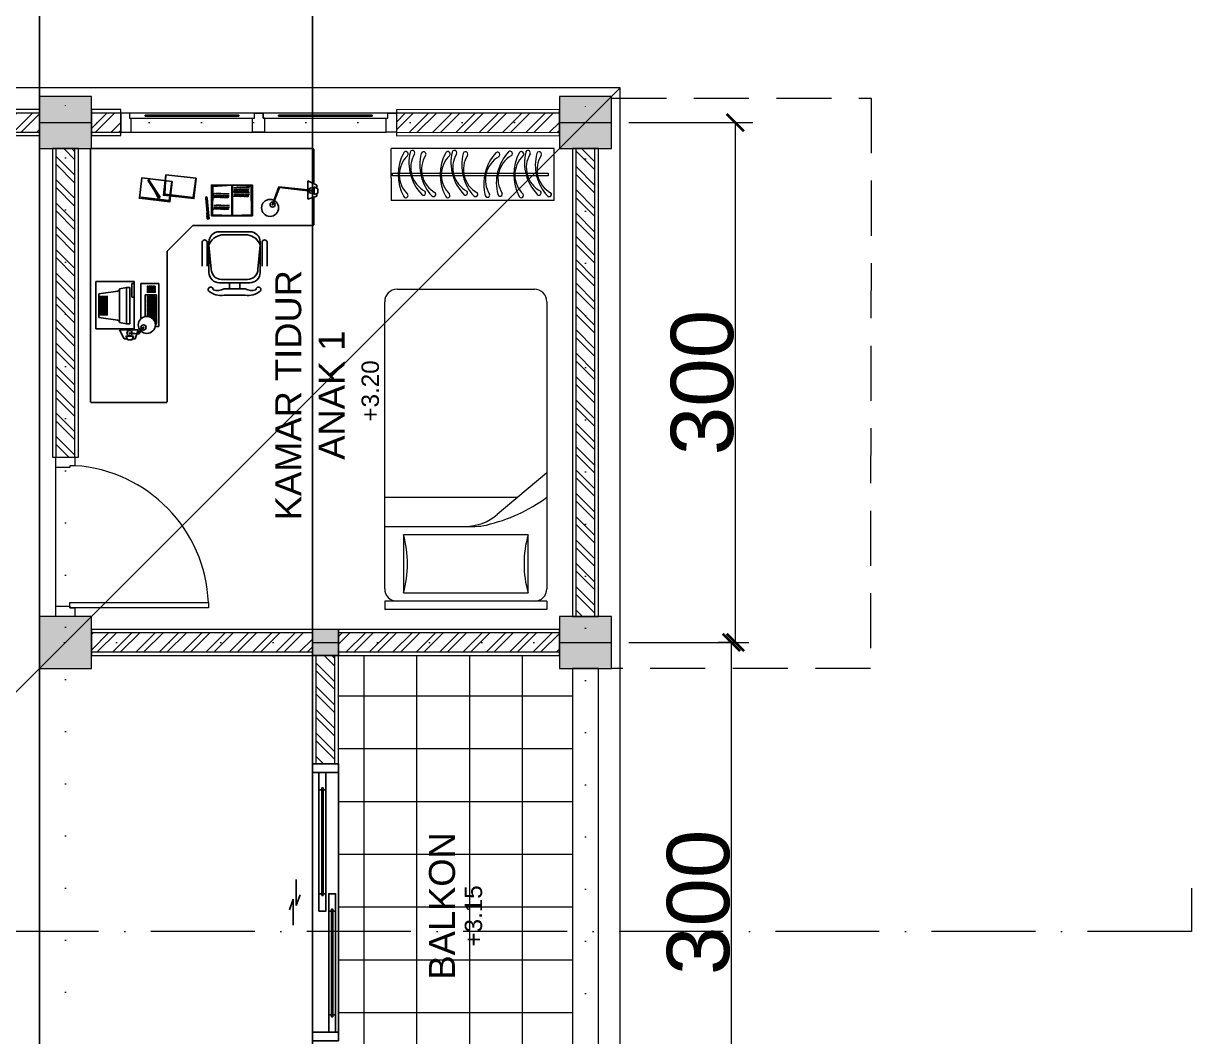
# Model space of a CAD drawing. Header units: millimetres. Extents: x -12161372 to 46643, y -9506984 to 15358.
# Drawn here: x 41380 to 42054, y 2784 to 3369 of the extents above; entities that cross this region are included whole.
import ezdxf
from ezdxf.enums import TextEntityAlignment as Align

# ---------------------------------------------------------------- set-up
doc = ezdxf.new("R2010")
doc.units = ezdxf.units.MM
for name, pattern in [('ACAD_ISO07W100', [3, 0, -3]), ('ACAD_ISO10W100', [18, 12, -3, 0, -3]), ('HIDDEN2', [4.7625, 3.175, -1.5875])]:
    doc.linetypes.add(name, pattern=pattern)
for name, color, linetype, lineweight in [('arsiran', 202, 'Continuous', 0), ('atap', 220, 'Continuous', 0), ('dimensi', 50, 'Continuous', 5), ('dinding', 110, 'Continuous', 9), ('furniture', 7, 'Continuous', 5), ('garis potongan', 3, 'ACAD_ISO10W100', 18), ('interior', 7, 'Continuous', 13), ('jendela', 7, 'Continuous', 15), ('kolom', 150, 'Continuous', 13), ('pintu', 7, 'Continuous', 13), ('teks', 255, 'Continuous', 5)]:
    doc.layers.add(name, color=color, linetype=linetype, lineweight=lineweight)
doc.layers.add('GRID', color=7, linetype='Continuous', plot=False)
doc.layers.add('sloof', color=7, linetype='Continuous')
doc.styles.add('ATT', font='romans.shx')
doc.styles.get("Standard").update_dxf_attribs({"font": 'arial.ttf'})
doc.dimstyles.new('ISO-25', dxfattribs={"dimtxt": 4.5, "dimasz": 10, "dimexe": 10, "dimexo": 10, "dimtad": 1, "dimtxsty": 'Standard', "dimblk": 'ARCHTICK', "dimcen": 2.5, "dimclrt": 256, "dimadec": 0, "dimazin": 0, "dimtfac": 1, "dimtmove": 0, "dimatfit": 3, "dimfxl": 75, "dimfxlon": 1, "dimtfillclr": 256, "dimlwd": -1, "dimlwe": -1, "dimarcsym": 0})

# ---------------------------------------------------------------- blocks, each defined once
blk = doc.blocks.new('*U4')
at = {"layer": 'arsiran'}
h = blk.add_hatch(dxfattribs=at)
h.set_pattern_fill('ANSI32', color=256)
h.set_pattern_definition([(45, (-2274.681, -4513.269), (-6.735192, 6.735192), []), (45, (-2270.191, -4513.269), (-6.735192, 6.735192), [])])
h.paths.add_polyline_path([(0, 5.5), (0, -5.5), (270, -5.5), (270, 5.5)])
blk.add_lwpolyline([(0, -5.5), (270, -5.5), (270, 5.5), (0, 5.5)], close=True, dxfattribs=at)
at = {"layer": 'dinding'}
blk.add_lwpolyline([(0, -7.5), (270, -7.5), (270, 7.5), (0, 7.5)], close=True, dxfattribs=at)
blk = doc.blocks.new('*U13')
at = {"layer": 'arsiran'}
h = blk.add_hatch(dxfattribs=at)
h.set_pattern_fill('ANSI32', color=256)
h.set_pattern_definition([(45, (-2417.181, -4513.269), (-6.735192, 6.735192), []), (45, (-2412.691, -4513.269), (-6.735192, 6.735192), [])])
h.paths.add_polyline_path([(0, 5.5), (0, -5.5), (127.5, -5.5), (127.5, 5.5)])
blk.add_lwpolyline([(0, -5.5), (127.5, -5.5), (127.5, 5.5), (0, 5.5)], close=True, dxfattribs=at)
at = {"layer": 'dinding'}
blk.add_lwpolyline([(0, -7.5), (127.5, -7.5), (127.5, 7.5), (0, 7.5)], close=True, dxfattribs=at)
blk = doc.blocks.new('*U45')
at = {"layer": 'arsiran'}
h = blk.add_hatch(dxfattribs=at)
h.set_pattern_fill('ANSI32', color=256, angle=-0.00017)
h.set_pattern_definition([(44.99983, (-2366.694, -4513.262), (-6.735172, 6.735212), []), (44.99983, (-2362.204, -4513.262), (-6.735172, 6.735212), [])])
h.paths.add_polyline_path([(0, 5.5), (0, -5.5), (178, -5.5), (178, 5.5)])
blk.add_lwpolyline([(0, -5.5), (178, -5.5), (178, 5.5), (0, 5.5)], close=True, dxfattribs=at)
at = {"layer": 'dinding'}
blk.add_lwpolyline([(0, -7.5), (178, -7.5), (178, 7.5), (0, 7.5)], close=True, dxfattribs=at)
blk = doc.blocks.new('*U46')
at = {"layer": 'arsiran'}
h = blk.add_hatch(dxfattribs=at)
h.set_pattern_fill('ANSI32', color=256, angle=-0.02611)
h.set_pattern_definition([(44.9739, (-2527.536, -4512.117), (-6.732122, 6.73826), []), (44.9739, (-2523.0455, -4512.119), (-6.732122, 6.73826), [])])
h.paths.add_polyline_path([(0, 5.5), (0, -5.5), (19.2, -5.51), (19.2, 5.49)])
blk.add_lwpolyline([(0, -5.5), (19.2, -5.51), (19.2, 5.49), (0, 5.5)], close=True, dxfattribs=at)
at = {"layer": 'dinding'}
blk.add_lwpolyline([(0, -7.5), (19.2, -7.51), (19.21, 7.49), (0, 7.5)], close=True, dxfattribs=at)
blk = doc.blocks.new('*U116')
at = {"layer": 'arsiran'}
h = blk.add_hatch(dxfattribs=at)
h.set_pattern_fill('ANSI32', color=256, angle=0.07734)
h.set_pattern_definition([(45.07734, (-2444.634, -4516.573), (-6.744278, 6.726094), []), (45.07734, (-2440.1435, -4516.567), (-6.744278, 6.726094), [])])
h.paths.add_polyline_path([(-0.01, 5.5), (0.01, -5.5), (93.96, -5.37), (93.95, 5.63)])
blk.add_lwpolyline([(0.01, -5.5), (93.96, -5.37), (93.95, 5.63), (-0.01, 5.5)], close=True, dxfattribs=at)
at = {"layer": 'dinding'}
blk.add_lwpolyline([(0.01, -7.5), (93.96, -7.37), (93.94, 7.63), (-0.01, 7.5)], close=True, dxfattribs=at)
blk = doc.blocks.new('*U37')
at = {"layer": 'arsiran'}
h = blk.add_hatch(dxfattribs=at)
h.set_pattern_fill('ANSI32', color=256)
h.set_pattern_definition([(45, (-2527.686, -4513.269), (-6.735192, 6.735192), []), (45, (-2523.196, -4513.269), (-6.735192, 6.735192), [])])
h.paths.add_polyline_path([(0, 5.5), (0, -5.5), (16.99, -5.5), (16.99, 5.5)])
blk.add_lwpolyline([(0, -5.5), (16.99, -5.5), (16.99, 5.5), (0, 5.5)], close=True, dxfattribs=at)
at = {"layer": 'dinding'}
blk.add_lwpolyline([(0, -7.5), (16.99, -7.5), (16.99, 7.5), (0, 7.5)], close=True, dxfattribs=at)
blk = doc.blocks.new('12PBED02')
at = {"color": 0, "linetype": 'ByBlock'}
for p, q in [((0, 0), (0, 39)), ((2, 39), (0, 39)), ((2, 0), (2, 39)), ((5, 39), (74, 39)), ((20, 39), (20, 17.28474)), ((27, 39), (27, 7)), ((18, 34.5), (4, 34.5)), ((4, 34.5), (4, 4.5)), ((18, 4.5), (18, 34.5)), ((77, 36), (77, 3)), ((32.861232, 0.014143), (22.821743, 11.933915)), ((4, 4.5), (18, 4.5)), ((2, 0), (0, 0)), ((74, 0), (5, 0))]:
    blk.add_line(p, q, dxfattribs=at)
for centre, radius, start, end in [((5, 36), 3, 90, 180), ((74, 36), 3, 0, 90), ((11, 58.5), 25, 253.739795, 286.260205), ((32, 19.664349), 12, 180, 220.10593), ((32, 17.28474), 12, 180, 193.392796), ((59.913793, 23.931034), 40.69413, 193.392796, 216.020234), ((5, 3), 3, 180, 270), ((11, -19.5), 25, 73.739795, 106.260205), ((74, 3), 3, 270, 0)]:
    blk.add_arc(centre, radius, start, end, dxfattribs=at)
at = {"color": 0, "linetype": 'ByBlock', "style": 'ATT'}
for tag, flags, p in [('ITEM', 3, (49, 25)), ('ROOM_NUMBER', 1, (49, 10.5))]:
    blk.add_attdef(tag, text='', height=6, dxfattribs=dict(at, flags=flags)).set_placement(p, align=Align.CENTER)
blk = doc.blocks.new('*U29')
at = {"layer": 'arsiran'}
h = blk.add_hatch(dxfattribs=at)
h.set_pattern_fill('ANSI32', color=256)
h.set_pattern_definition([(45, (-2482.181, -4513.269), (-6.735192, 6.735192), []), (45, (-2477.691, -4513.269), (-6.735192, 6.735192), [])])
h.paths.add_polyline_path([(0, 5.5), (0, -5.5), (62.5, -5.5), (62.5, 5.5)])
blk.add_lwpolyline([(0, -5.5), (62.5, -5.5), (62.5, 5.5), (0, 5.5)], close=True, dxfattribs=at)
at = {"layer": 'dinding'}
blk.add_lwpolyline([(0, -7.5), (62.5, -7.5), (62.5, 7.5), (0, 7.5)], close=True, dxfattribs=at)
blk = doc.blocks.new('_ArchTick')
at = {"color": 0, "linetype": 'ByBlock', "const_width": 0.15}
blk.add_lwpolyline([(-0.5, -0.5), (0.5, 0.5)], dxfattribs=at)
blk = doc.blocks.new('*D683')
at = {"layer": 'Defpoints', "color": 0, "ltscale": 10, "transparency": 16777216}
for p in [(41719.08, 3011.23), (41788.4, 3011.23), (41719.08, 2711.23)]:
    blk.add_point(p, dxfattribs=at)
at = {"layer": 'dimensi', "color": 0, "ltscale": 10, "transparency": 16777216}
for p, q in [((41729.08, 3011.23), (41798.4, 3011.23)), ((41788.4, 2711.23), (41788.4, 3011.23)), ((41729.08, 2711.23), (41798.4, 2711.23))]:
    blk.add_line(p, q, dxfattribs=at)
at = {"layer": 'dimensi', "color": 0, "ltscale": 10, "transparency": 16777216, "xscale": 10, "yscale": 10, "zscale": 10}
for p, rotation in [((41788.4, 3011.23), 90), ((41788.4, 2711.23), 270)]:
    blk.add_blockref('_ArchTick', p, dxfattribs=dict(at, rotation=rotation))
at = {"layer": 'dimensi', "ltscale": 10, "transparency": 16777216, "insert": (41769.38, 2861.23), "char_height": 4.5, "attachment_point": 5, "rotation": 90}
blk.add_mtext('{\\H8x;300}', dxfattribs=at)
blk = doc.blocks.new('*D684')
at = {"layer": 'Defpoints', "color": 0, "ltscale": 10, "transparency": 16777216}
for p in [(41719.08, 3311.23), (41790.64, 3311.23), (41790.64, 3011.23)]:
    blk.add_point(p, dxfattribs=at)
at = {"layer": 'dimensi', "color": 0, "ltscale": 10, "transparency": 16777216}
for p, q in [((41729.08, 3311.23), (41800.64, 3311.23)), ((41790.64, 3011.23), (41790.64, 3311.23)), ((41790.64, 3011.23), (41780.64, 3011.23))]:
    blk.add_line(p, q, dxfattribs=at)
at = {"layer": 'dimensi', "color": 0, "ltscale": 10, "transparency": 16777216, "xscale": 10, "yscale": 10, "zscale": 10}
for p, rotation in [((41790.64, 3311.23), 90), ((41790.64, 3011.23), 270)]:
    blk.add_blockref('_ArchTick', p, dxfattribs=dict(at, rotation=rotation))
at = {"layer": 'dimensi', "ltscale": 10, "transparency": 16777216, "insert": (41771.63, 3161.23), "char_height": 4.5, "attachment_point": 5, "rotation": 90}
blk.add_mtext('{\\H8x;300}', dxfattribs=at)
blk = doc.blocks.new('*D685')
at = {"layer": 'Defpoints', "color": 0, "ltscale": 10, "transparency": 16777216}
for p in [(41403.69, 3673), (41253.69, 3326.23), (41403.69, 3326.23)]:
    blk.add_point(p, dxfattribs=at)
at = {"layer": 'dimensi', "color": 0, "ltscale": 10, "transparency": 16777216}
for p, q in [((41253.69, 3598), (41253.69, 3683)), ((41403.69, 3598), (41403.69, 3683)), ((41253.69, 3673), (41403.69, 3673))]:
    blk.add_line(p, q, dxfattribs=at)
at = {"layer": 'dimensi', "color": 0, "ltscale": 10, "transparency": 16777216, "xscale": 10, "yscale": 10, "zscale": 10, "rotation": 180}
blk.add_blockref('_ArchTick', (41253.69, 3673), dxfattribs=at)
at = {"layer": 'dimensi', "color": 0, "ltscale": 10, "transparency": 16777216, "xscale": 10, "yscale": 10, "zscale": 10}
blk.add_blockref('_ArchTick', (41403.69, 3673), dxfattribs=at)
at = {"layer": 'dimensi', "ltscale": 10, "transparency": 16777216, "insert": (41328.69, 3692.01), "char_height": 4.5, "attachment_point": 5}
blk.add_mtext('{\\H8x;150}', dxfattribs=at)
blk = doc.blocks.new('*D676')
at = {"layer": 'Defpoints', "color": 0, "ltscale": 10, "transparency": 16777216}
for p in [(41703.69, 3672.64), (41403.69, 3326.85), (41703.69, 3327.48)]:
    blk.add_point(p, dxfattribs=at)
at = {"layer": 'dimensi', "color": 0, "ltscale": 10, "transparency": 16777216}
for p, q in [((41403.69, 3597.64), (41403.69, 3682.64)), ((41703.69, 3597.64), (41703.69, 3682.64)), ((41403.69, 3672.64), (41703.69, 3672.64))]:
    blk.add_line(p, q, dxfattribs=at)
at = {"layer": 'dimensi', "color": 0, "ltscale": 10, "transparency": 16777216, "xscale": 10, "yscale": 10, "zscale": 10, "rotation": 180}
blk.add_blockref('_ArchTick', (41403.69, 3672.64), dxfattribs=at)
at = {"layer": 'dimensi', "color": 0, "ltscale": 10, "transparency": 16777216, "xscale": 10, "yscale": 10, "zscale": 10}
blk.add_blockref('_ArchTick', (41703.69, 3672.64), dxfattribs=at)
at = {"layer": 'dimensi', "ltscale": 10, "transparency": 16777216, "insert": (41553.69, 3691.66), "char_height": 4.5, "attachment_point": 5}
blk.add_mtext('{\\H8x;300}', dxfattribs=at)
blk = doc.blocks.new('A$C20D7642B')
for p, q in [((0, 1880), (0, 0)), ((600, 1880), (0, 1880)), ((285, 14), (285, 1812)), ((285, 1812), (316, 1812)), ((316, 1812), (316, 14)), ((600, 1880), (600, 0)), ((340, 0), (0, 0)), ((316, 14), (285, 14)), ((340, 0), (600, 0))]:
    blk.add_line(p, q)
for centre, radius, start, end in [((190, 2189), 526, 255.3064, 312.7492), ((243, 1988), 305, 237.7855, 330.9171), ((529, 1823), 26.4, 312.0689, 138.8769), ((65, 1707), 27.8, 56.3378, 252.7376), ((163, 2064), 526, 256.6916, 314.1345), ((221, 1864), 305, 239.1708, 332.3023), ((511, 1705), 26.4, 313.4541, 140.2621), ((49, 1578), 27.8, 57.7231, 254.1228), ((63, 1502), 27.8, 42.31, 238.7098), ((304, 1732), 305, 223.7577, 316.8893), ((542, 1501), 26.4, 298.0411, 124.849), ((59, 1372), 27.8, 28.2801, 224.6799), ((397, 1739), 526, 227.2487, 284.6915), ((301, 1940), 526, 241.2786, 298.7214), ((349, 1537), 305, 209.7278, 302.8594), ((71, 1227), 27.8, 28.2801, 224.6799), ((360, 1392), 305, 209.7278, 302.8594), ((524, 1256), 26.4, 284.0112, 110.8192), ((408, 1594), 526, 227.2487, 284.6915), ((535, 1111), 26.4, 284.0112, 110.8192), ((190, 1340), 526, 255.3064, 312.7492), ((243, 1139), 305, 237.7855, 330.9171), ((529, 974), 26.4, 312.0689, 138.8769), ((65, 858), 27.8, 56.3378, 252.7376), ((163, 1215), 526, 256.6916, 314.1345), ((221, 1015), 305, 239.1708, 332.3023), ((511, 856), 26.4, 313.4541, 140.2621), ((49, 729), 27.8, 57.7231, 254.1228), ((63, 653), 27.8, 42.31, 238.7098), ((542, 652), 26.4, 298.0411, 124.849), ((301, 1090), 526, 241.2786, 298.7214), ((304, 883), 305, 223.7577, 316.8893), ((190, 856), 526, 255.3064, 312.7492), ((243, 655), 305, 237.7855, 330.9171), ((529, 489), 26.4, 312.0689, 138.8769), ((49, 245), 27.8, 57.7231, 254.1228), ((65, 374), 27.8, 56.3378, 252.7376), ((163, 730), 526, 256.6916, 314.1345), ((221, 530), 305, 239.1708, 332.3023), ((511, 372), 26.4, 313.4541, 140.2621), ((63, 168), 27.8, 42.31, 238.7098), ((301, 606), 526, 241.2786, 298.7214), ((304, 398), 305, 223.7577, 316.8893), ((542, 168), 26.4, 298.0411, 124.849)]:
    blk.add_arc(centre, radius, start, end)

msp = doc.modelspace()

# ---------------------------------------------------------------- hatches: boundary and pattern name
at = {"layer": 'dinding'}
h = msp.add_hatch(dxfattribs=at)
h.set_pattern_fill('NET', color=8, scale=9.6, angle=90)
h.set_pattern_definition([(90, (47062.758, -14880.833), (-30.48, 2e-15), []), (180, (47062.758, -14880.833), (-4e-15, -30.48), [])])
h.paths.add_polyline_path([(41561.582, 3003.728), (41561.582, 2718.728), (41689.082, 2718.728), (41689.082, 2726.228), (41696.582, 2726.228), (41696.582, 2996.228), (41689.082, 2996.228), (41689.082, 3003.728)])
at = {"layer": 'jendela'}
h = msp.add_hatch(color=256, dxfattribs=at)
h.dxf.hatch_style = 1
h.paths.add_polyline_path([(41504.076, 3315.514), (41504.076, 3314.914), (41450.076, 3314.914), (41450.076, 3315.514)])
h = msp.add_hatch(color=256, dxfattribs=at)
h.dxf.hatch_style = 1
h.paths.add_polyline_path([(41504.076, 3315.514), (41504.076, 3314.914), (41450.076, 3314.914), (41450.076, 3315.514)])
h = msp.add_hatch(color=256, dxfattribs=at)
h.dxf.hatch_style = 1
h.paths.add_polyline_path([(41450.082, 3315.519), (41450.082, 3314.919), (41504.082, 3314.919), (41504.082, 3315.519)])
h = msp.add_hatch(color=256, dxfattribs=at)
h.dxf.hatch_style = 1
h.paths.add_polyline_path([(41450.089, 3315.514), (41450.089, 3314.914), (41504.089, 3314.914), (41504.089, 3315.514)])
h = msp.add_hatch(color=256, dxfattribs=at)
h.dxf.hatch_style = 1
h.paths.add_polyline_path([(41450.089, 3315.514), (41450.089, 3314.914), (41504.089, 3314.914), (41504.089, 3315.514)])
h = msp.add_hatch(color=256, dxfattribs=at)
h.dxf.hatch_style = 1
h.paths.add_polyline_path([(41581.076, 3315.514), (41581.076, 3314.914), (41527.076, 3314.914), (41527.076, 3315.514)])
h = msp.add_hatch(color=256, dxfattribs=at)
h.dxf.hatch_style = 1
h.paths.add_polyline_path([(41581.076, 3315.514), (41581.076, 3314.914), (41527.076, 3314.914), (41527.076, 3315.514)])
h = msp.add_hatch(color=256, dxfattribs=at)
h.dxf.hatch_style = 1
h.paths.add_polyline_path([(41527.082, 3315.519), (41527.082, 3314.919), (41581.082, 3314.919), (41581.082, 3315.519)])
h = msp.add_hatch(color=256, dxfattribs=at)
h.dxf.hatch_style = 1
h.paths.add_polyline_path([(41527.089, 3315.514), (41527.089, 3314.914), (41581.089, 3314.914), (41581.089, 3315.514)])
h = msp.add_hatch(color=256, dxfattribs=at)
h.dxf.hatch_style = 1
h.paths.add_polyline_path([(41527.089, 3315.514), (41527.089, 3314.914), (41581.089, 3314.914), (41581.089, 3315.514)])
at = {"layer": 'kolom'}
h = msp.add_hatch(color=256, dxfattribs=at)
h.dxf.hatch_style = 1
h.paths.add_polyline_path([(41419.082, 3326.228), (41389.082, 3326.228), (41389.082, 3296.228), (41419.082, 3296.228)])
h = msp.add_hatch(color=256, dxfattribs=at)
h.dxf.hatch_style = 1
h.paths.add_polyline_path([(41719.082, 3326.228), (41689.082, 3326.228), (41689.082, 3296.228), (41719.082, 3296.228)])
h = msp.add_hatch(color=256, dxfattribs=at)
h.dxf.hatch_style = 1
h.paths.add_polyline_path([(41419.082, 3026.228), (41389.082, 3026.228), (41389.082, 2996.228), (41419.082, 2996.228)])
h = msp.add_hatch(color=256, dxfattribs=at)
h.dxf.hatch_style = 1
h.paths.add_polyline_path([(41719.082, 3026.228), (41689.082, 3026.228), (41689.082, 2996.228), (41719.082, 2996.228)])
h = msp.add_hatch(color=256, dxfattribs=at)
h.dxf.hatch_style = 1
h.paths.add_polyline_path([(41561.582, 3003.728), (41561.582, 3018.728), (41546.582, 3018.728), (41546.582, 3003.728)])

# ---------------------------------------------------------------- linework, layer by layer
for p, q in [((41551.982, 2926.228), (41550.382, 2926.228)), ((41552.782, 2927.228), (41551.982, 2927.228)), ((41551.982, 2927.228), (41551.982, 2926.228)), ((41552.782, 2926.228), (41552.782, 2927.228)), ((41554.382, 2926.228), (41552.782, 2926.228)), ((41537.27, 2874.45), (41537.27, 2859.45)), ((41537.27, 2859.45), (41539.45, 2865.645)), ((41551.982, 2866.228), (41550.382, 2866.228)), ((41554.382, 2866.228), (41552.782, 2866.228)), ((41553.582, 2866.228), (41552.782, 2866.228)), ((41555.982, 2856.228), (41555.982, 2866.228)), ((41535.468, 2863.049), (41533.288, 2856.854)), ((41535.468, 2848.049), (41535.468, 2863.049)), ((41557.582, 2856.228), (41555.982, 2856.228)), ((41558.382, 2857.228), (41557.582, 2857.228)), ((41557.582, 2857.228), (41557.582, 2856.228)), ((41558.382, 2856.228), (41558.382, 2857.228)), ((41559.982, 2856.228), (41558.382, 2856.228)), ((41557.582, 2796.228), (41555.982, 2796.228)), ((41555.982, 2796.228), (41555.982, 2786.228)), ((41557.582, 2795.228), (41557.582, 2796.228)), ((41558.382, 2795.228), (41557.582, 2795.228)), ((41558.382, 2796.228), (41558.382, 2795.228)), ((41559.982, 2796.228), (41558.382, 2796.228)), ((41559.982, 2786.228), (41559.982, 2796.228))]:
    msp.add_line(p, q)
for points in [[(41561.582, 2941.228), (41561.582, 2936.228), (41546.582, 2936.228), (41546.582, 2941.228)], [(41546.582, 2786.228), (41546.582, 2936.228), (41561.582, 2936.228), (41561.582, 2786.228)], [(41550.382, 2856.228), (41550.382, 2936.228), (41554.382, 2936.228), (41554.382, 2856.228)], [(41551.982, 2865.228), (41551.982, 2927.228), (41552.782, 2927.228), (41552.782, 2865.228)], [(41555.982, 2786.228), (41555.982, 2866.228), (41559.982, 2866.228), (41559.982, 2786.228)], [(41557.582, 2795.228), (41557.582, 2857.228), (41558.382, 2857.228), (41558.382, 2795.228)], [(41561.582, 2781.228), (41561.582, 2786.228), (41546.582, 2786.228), (41546.582, 2781.228)]]:
    msp.add_lwpolyline(points, close=True)
at = {"layer": 'atap', "ltscale": 10}
msp.add_line((41361.582, 2968.728), (41724.082, 3331.228), dxfattribs=at)
at = {"layer": 'atap', "linetype": 'HIDDEN2', "ltscale": 10}
for p, q in [((41719.082, 3325.363), (41869.054, 3325.363)), ((41869.054, 3325.363), (41868.528, 2996.228)), ((41868.528, 2996.228), (41719.082, 2996.228))]:
    msp.add_line(p, q, dxfattribs=at)
at = {"layer": 'atap', "ltscale": 10}
msp.add_lwpolyline([(40999.082, 2406.228), (41724.082, 2406.228), (41724.082, 3331.228), (41273.69, 3331.228)], dxfattribs=at)
at = {"layer": 'dinding'}
msp.add_lwpolyline([(41711.582, 2726.228), (41711.582, 2996.228), (41696.582, 2996.228), (41696.582, 2726.228)], close=True, dxfattribs=at)
at = {"layer": 'garis potongan', "ltscale": 5}
msp.add_lwpolyline([(42053.905, 2869.326), (42053.905, 2844.326), (40453.89, 2844.326), (40453.89, 2869.326)], dxfattribs=at)
at = {"layer": 'GRID'}
for p, q in [((41452.206, 3278.261), (41451.355, 3278.997)), ((41456.232, 3270.779), (41451.707, 3277.945)), ((41456.731, 3271.095), (41452.206, 3278.261)), ((41461.434, 3270.016), (41461.949, 3281.084)), ((41463.984, 3266.189), (41465.483, 3277.122)), ((41465.483, 3277.122), (41465.715, 3277.337)), ((41477.822, 3267.945), (41479.321, 3278.879)), ((41479.321, 3278.879), (41479.553, 3279.093)), ((41543.916, 3267.012), (41543.916, 3277.718)), ((41543.916, 3277.718), (41549.149, 3275.181)), ((41456.042, 3270.667), (41456.728, 3271.1)), ((41457.932, 3267.675), (41456.042, 3270.667)), ((41456.731, 3271.095), (41456.865, 3271.179)), ((41456.865, 3271.179), (41458.751, 3268.192)), ((41460.622, 3269.34), (41461.434, 3270.016)), ((41477.822, 3267.945), (41461.434, 3270.016)), ((41488.353, 3275.172), (41489.115, 3274.441)), ((41488.897, 3257.924), (41489.115, 3274.441)), ((41489.115, 3274.441), (41500.171, 3275.172)), ((41511.227, 3274.441), (41500.171, 3275.172)), ((41500.412, 3257.662), (41500.412, 3275.172)), ((41511.445, 3257.924), (41511.227, 3274.441)), ((41527.268, 3274.26), (41523.478, 3264.197)), ((41527.544, 3273.732), (41523.817, 3263.713)), ((41545.74, 3272.291), (41527.268, 3274.26)), ((41545.944, 3271.736), (41527.544, 3273.732)), ((41547.695, 3269.802), (41547.695, 3274.084)), ((41547.695, 3274.084), (41549.788, 3273.07)), ((41549.788, 3270.492), (41547.695, 3269.802)), ((41549.149, 3273.379), (41549.149, 3275.181)), ((41549.149, 3268.738), (41549.149, 3270.282)), ((41549.788, 3270.492), (41549.788, 3273.07)), ((41463.984, 3266.189), (41447.596, 3268.26)), ((41457.009, 3269.248), (41456.795, 3269.113)), ((41457.716, 3267.656), (41456.795, 3269.113)), ((41457.929, 3267.791), (41457.009, 3269.248)), ((41457.929, 3267.791), (41457.716, 3267.656)), ((41458.751, 3268.192), (41457.932, 3267.675)), ((41463.984, 3266.189), (41464.399, 3265.594)), ((41478.237, 3267.35), (41477.822, 3267.945)), ((41485.348, 3268.642), (41485.182, 3267.545)), ((41485.949, 3259.105), (41485.182, 3267.545)), ((41485.77, 3267.598), (41485.348, 3268.642)), ((41486.537, 3259.158), (41485.77, 3267.598)), ((41549.149, 3268.738), (41543.916, 3267.012)), ((41485.943, 3257.388), (41485.692, 3257.365)), ((41485.848, 3255.648), (41485.692, 3257.365)), ((41485.729, 3259.091), (41486.537, 3259.164)), ((41486.049, 3255.567), (41485.729, 3259.091)), ((41486.099, 3255.671), (41485.943, 3257.388)), ((41486.537, 3259.158), (41486.694, 3259.172)), ((41486.694, 3259.172), (41487.014, 3255.655)), ((41488.353, 3257.445), (41488.897, 3257.924)), ((41488.897, 3257.924), (41499.93, 3257.662)), ((41499.93, 3257.662), (41500.169, 3257.455)), ((41511.445, 3257.924), (41500.412, 3257.662)), ((41462.81, 3237.136), (41477.571, 3251.909)), ((41486.099, 3255.671), (41485.848, 3255.648)), ((41487.014, 3255.655), (41486.049, 3255.567)), ((41482.959, 3242.382), (41482.959, 3228.367)), ((41485.806, 3242.382), (41485.806, 3228.367)), ((41517.567, 3242.382), (41517.567, 3228.367)), ((41520.415, 3242.382), (41520.415, 3228.367)), ((41421.615, 3219.597), (41421.615, 3192.228)), ((41443.771, 3219.597), (41421.615, 3219.597)), ((41439.359, 3215.997), (41435.373, 3215.396)), ((41439.359, 3215.997), (41439.359, 3195.197)), ((41441.202, 3215.997), (41439.359, 3215.997)), ((41441.202, 3195.197), (41441.202, 3215.997)), ((41442.468, 3218.293), (41442.468, 3210.474)), ((41443.771, 3218.293), (41442.468, 3218.293)), ((41443.771, 3192.228), (41443.771, 3219.597)), ((41447.511, 3218.287), (41447.511, 3197.903)), ((41457.937, 3218.287), (41447.511, 3218.287)), ((41457.937, 3193.525), (41457.937, 3218.287)), ((41498.732, 3218.858), (41498.732, 3215.392)), ((41504.641, 3218.858), (41504.641, 3215.392)), ((41423.31, 3212.434), (41434.297, 3214.044)), ((41423.31, 3212.434), (41423.31, 3198.742)), ((41423.31, 3210.88), (41428.498, 3210.88)), ((41423.31, 3210.289), (41428.498, 3210.289)), ((41423.31, 3209.698), (41428.498, 3209.698)), ((41423.31, 3209.108), (41428.498, 3209.108)), ((41435.373, 3195.781), (41435.373, 3215.396)), ((41442.468, 3210.474), (41443.771, 3210.474)), ((41450.117, 3211.771), (41450.117, 3199.327)), ((41456.634, 3211.771), (41450.117, 3211.771)), ((41456.634, 3194.828), (41456.634, 3211.771)), ((41423.31, 3208.517), (41428.498, 3208.517)), ((41423.31, 3207.926), (41428.498, 3207.926)), ((41423.31, 3207.335), (41428.498, 3207.335)), ((41423.31, 3206.744), (41428.498, 3206.744)), ((41423.31, 3206.744), (41428.498, 3206.744)), ((41423.31, 3206.153), (41428.498, 3206.153)), ((41423.31, 3205.562), (41428.498, 3205.562)), ((41423.31, 3204.971), (41428.498, 3204.971)), ((41423.31, 3204.38), (41428.498, 3204.38)), ((41423.31, 3203.789), (41428.498, 3203.789)), ((41423.31, 3203.198), (41428.498, 3203.198)), ((41423.31, 3202.608), (41428.498, 3202.608)), ((41423.31, 3202.017), (41428.498, 3202.017)), ((41423.31, 3201.426), (41428.498, 3201.426)), ((41423.31, 3200.835), (41428.498, 3200.835)), ((41423.31, 3200.244), (41428.498, 3200.244)), ((41423.31, 3198.742), (41434.297, 3197.133)), ((41435.373, 3195.781), (41439.359, 3195.197)), ((41421.615, 3192.228), (41443.771, 3192.228)), ((41435.374, 3191.726), (41437.911, 3186.493)), ((41446.08, 3191.726), (41435.374, 3191.726)), ((41439.359, 3195.197), (41441.202, 3195.197)), ((41440.802, 3189.903), (41445.759, 3189.365)), ((41441.356, 3189.698), (41446.287, 3189.089)), ((41444.354, 3186.493), (41446.08, 3191.726)), ((41445.759, 3189.365), (41448.895, 3193.155)), ((41446.287, 3189.089), (41449.379, 3192.817)), ((41455.911, 3193.525), (41457.937, 3193.525)), ((41455.993, 3194.828), (41456.634, 3194.828)), ((41439.713, 3186.493), (41437.911, 3186.493)), ((41443.29, 3187.947), (41439.008, 3187.947)), ((41439.008, 3187.947), (41440.023, 3185.854)), ((41442.6, 3185.854), (41440.023, 3185.854)), ((41442.6, 3185.854), (41443.29, 3187.947)), ((41444.354, 3186.493), (41442.811, 3186.493))]:
    msp.add_line(p, q, dxfattribs=at)
for points in [[(41418.491, 3252.5), (41418.491, 3295.637, -0.4142136), (41419.082, 3296.228), (41546.889, 3296.228, -0.4142136), (41547.48, 3295.637), (41547.48, 3275.991)], [(41547.48, 3268.188), (41547.48, 3252.5, -0.4142136), (41546.889, 3251.909), (41477.571, 3251.909)], [(41462.81, 3237.136), (41462.81, 3150.231, -0.4142136), (41462.219, 3149.64), (41419.082, 3149.64, -0.4142136), (41418.491, 3150.231), (41418.491, 3252.5)], [(41501.687, 3248.286), (41492.823, 3248.286, 0.4142136), (41486.914, 3242.377), (41486.914, 3224.649, 0.4183762), (41492.823, 3218.858), (41501.687, 3218.858)], [(41501.687, 3246.428), (41494.149, 3246.428, 0.2802797), (41486.914, 3240.518), (41488.24, 3226.577, 0.4183762), (41494.149, 3220.786), (41501.687, 3220.786)], [(41501.687, 3248.286), (41510.55, 3248.286, -0.4142136), (41516.459, 3242.377), (41516.459, 3224.649, -0.4183762), (41510.55, 3218.858), (41501.687, 3218.858)], [(41501.687, 3246.428), (41509.225, 3246.428, -0.2802797), (41516.459, 3240.518), (41515.134, 3226.577, -0.4183762), (41509.225, 3220.786), (41501.687, 3220.786)], [(41486.654, 3214.145, 0.2070657), (41495.641, 3211.57), (41501.687, 3211.57)], [(41489.334, 3214.682, 0.2145784), (41495.616, 3215.392), (41501.687, 3215.392)], [(41514.039, 3214.682, -0.2145784), (41507.757, 3215.392), (41501.687, 3215.392)], [(41516.719, 3214.145, -0.2070657), (41507.733, 3211.57), (41501.687, 3211.57)]]:
    msp.add_lwpolyline(points, format="xyb", dxfattribs=at)
for points in [[(41465.726, 3277.337), (41464.399, 3265.594), (41446.784, 3267.584), (41448.111, 3279.327)], [(41479.564, 3279.093), (41478.237, 3267.35), (41460.622, 3269.34), (41461.949, 3281.084)], [(41500.171, 3257.445), (41488.353, 3257.445), (41488.353, 3275.172), (41500.171, 3275.172)], [(41500.171, 3257.445), (41511.989, 3257.445), (41511.989, 3275.172), (41500.171, 3275.172)], [(41451.862, 3216.832), (41451.862, 3215.992), (41451.387, 3215.992), (41451.387, 3216.832)], [(41452.702, 3216.832), (41452.702, 3215.992), (41452.227, 3215.992), (41452.227, 3216.832)], [(41453.505, 3216.832), (41453.505, 3215.992), (41453.031, 3215.992), (41453.031, 3216.832)], [(41454.273, 3216.832), (41454.273, 3215.992), (41453.798, 3215.992), (41453.798, 3216.832)], [(41455.113, 3216.832), (41455.113, 3215.992), (41454.638, 3215.992), (41454.638, 3216.832)], [(41455.916, 3216.832), (41455.916, 3215.992), (41455.441, 3215.992), (41455.441, 3216.832)], [(41451.862, 3215.407), (41451.862, 3214.566), (41451.387, 3214.566), (41451.387, 3215.407)], [(41451.862, 3214.164), (41451.862, 3213.323), (41451.387, 3213.323), (41451.387, 3214.164)], [(41451.862, 3210.911), (41451.862, 3210.07), (41451.387, 3210.07), (41451.387, 3210.911)], [(41451.862, 3209.486), (41451.862, 3208.645), (41451.387, 3208.645), (41451.387, 3209.486)], [(41452.702, 3215.407), (41452.702, 3214.566), (41452.227, 3214.566), (41452.227, 3215.407)], [(41452.702, 3214.164), (41452.702, 3213.323), (41452.227, 3213.323), (41452.227, 3214.164)], [(41452.702, 3210.911), (41452.702, 3210.07), (41452.227, 3210.07), (41452.227, 3210.911)], [(41452.702, 3209.486), (41452.702, 3208.645), (41452.227, 3208.645), (41452.227, 3209.486)], [(41453.505, 3215.407), (41453.505, 3214.566), (41453.031, 3214.566), (41453.031, 3215.407)], [(41453.505, 3214.164), (41453.505, 3213.323), (41453.031, 3213.323), (41453.031, 3214.164)], [(41453.505, 3210.911), (41453.505, 3210.07), (41453.031, 3210.07), (41453.031, 3210.911)], [(41453.505, 3209.486), (41453.505, 3208.645), (41453.031, 3208.645), (41453.031, 3209.486)], [(41454.273, 3215.407), (41454.273, 3214.566), (41453.798, 3214.566), (41453.798, 3215.407)], [(41454.273, 3214.164), (41454.273, 3213.323), (41453.798, 3213.323), (41453.798, 3214.164)], [(41454.273, 3210.911), (41454.273, 3210.07), (41453.798, 3210.07), (41453.798, 3210.911)], [(41454.273, 3209.486), (41454.273, 3208.645), (41453.798, 3208.645), (41453.798, 3209.486)], [(41455.113, 3215.407), (41455.113, 3214.566), (41454.638, 3214.566), (41454.638, 3215.407)], [(41455.113, 3214.164), (41455.113, 3213.323), (41454.638, 3213.323), (41454.638, 3214.164)], [(41455.113, 3210.911), (41455.113, 3210.07), (41454.638, 3210.07), (41454.638, 3210.911)], [(41455.113, 3209.486), (41455.113, 3208.645), (41454.638, 3208.645), (41454.638, 3209.486)], [(41455.916, 3215.407), (41455.916, 3214.566), (41455.441, 3214.566), (41455.441, 3215.407)], [(41455.916, 3214.164), (41455.916, 3213.323), (41455.441, 3213.323), (41455.441, 3214.164)], [(41455.916, 3210.911), (41455.916, 3210.07), (41455.441, 3210.07), (41455.441, 3210.911)], [(41455.916, 3209.486), (41455.916, 3208.645), (41455.441, 3208.645), (41455.441, 3209.486)], [(41451.862, 3208.243), (41451.862, 3207.402), (41451.387, 3207.402), (41451.387, 3208.243)], [(41451.862, 3206.817), (41451.862, 3205.977), (41451.387, 3205.977), (41451.387, 3206.817)], [(41451.862, 3205.684), (41451.862, 3204.843), (41451.387, 3204.843), (41451.387, 3205.684)], [(41451.862, 3204.259), (41451.862, 3203.418), (41451.387, 3203.418), (41451.387, 3204.259)], [(41451.862, 3203.016), (41451.862, 3202.175), (41451.387, 3202.175), (41451.387, 3203.016)], [(41452.702, 3208.243), (41452.702, 3207.402), (41452.227, 3207.402), (41452.227, 3208.243)], [(41452.702, 3206.817), (41452.702, 3205.977), (41452.227, 3205.977), (41452.227, 3206.817)], [(41452.702, 3205.684), (41452.702, 3204.843), (41452.227, 3204.843), (41452.227, 3205.684)], [(41452.702, 3204.259), (41452.702, 3203.418), (41452.227, 3203.418), (41452.227, 3204.259)], [(41452.702, 3203.016), (41452.702, 3202.175), (41452.227, 3202.175), (41452.227, 3203.016)], [(41453.505, 3208.243), (41453.505, 3207.402), (41453.031, 3207.402), (41453.031, 3208.243)], [(41453.505, 3206.817), (41453.505, 3205.977), (41453.031, 3205.977), (41453.031, 3206.817)], [(41453.505, 3205.684), (41453.505, 3204.843), (41453.031, 3204.843), (41453.031, 3205.684)], [(41453.505, 3204.259), (41453.505, 3203.418), (41453.031, 3203.418), (41453.031, 3204.259)], [(41453.505, 3203.016), (41453.505, 3202.175), (41453.031, 3202.175), (41453.031, 3203.016)], [(41454.273, 3208.243), (41454.273, 3207.402), (41453.798, 3207.402), (41453.798, 3208.243)], [(41454.273, 3206.817), (41454.273, 3205.977), (41453.798, 3205.977), (41453.798, 3206.817)], [(41454.273, 3205.684), (41454.273, 3204.843), (41453.798, 3204.843), (41453.798, 3205.684)], [(41454.273, 3204.259), (41454.273, 3203.418), (41453.798, 3203.418), (41453.798, 3204.259)], [(41454.273, 3203.016), (41454.273, 3202.175), (41453.798, 3202.175), (41453.798, 3203.016)], [(41455.113, 3208.243), (41455.113, 3207.402), (41454.638, 3207.402), (41454.638, 3208.243)], [(41455.113, 3206.817), (41455.113, 3205.977), (41454.638, 3205.977), (41454.638, 3206.817)], [(41455.113, 3205.684), (41455.113, 3204.843), (41454.638, 3204.843), (41454.638, 3205.684)], [(41455.113, 3204.259), (41455.113, 3203.418), (41454.638, 3203.418), (41454.638, 3204.259)], [(41455.113, 3203.016), (41455.113, 3202.175), (41454.638, 3202.175), (41454.638, 3203.016)], [(41455.916, 3208.243), (41455.916, 3207.402), (41455.441, 3207.402), (41455.441, 3208.243)], [(41455.916, 3206.817), (41455.916, 3205.977), (41455.441, 3205.977), (41455.441, 3206.817)], [(41455.916, 3205.684), (41455.916, 3204.843), (41455.441, 3204.843), (41455.441, 3205.684)], [(41455.916, 3204.259), (41455.916, 3203.418), (41455.441, 3203.418), (41455.441, 3204.259)], [(41455.916, 3203.016), (41455.916, 3202.175), (41455.441, 3202.175), (41455.441, 3203.016)], [(41451.862, 3201.59), (41451.862, 3200.75), (41451.387, 3200.75), (41451.387, 3201.59)], [(41451.862, 3200.384), (41451.862, 3199.543), (41451.387, 3199.543), (41451.387, 3200.384)], [(41452.702, 3201.59), (41452.702, 3200.75), (41452.227, 3200.75), (41452.227, 3201.59)], [(41452.702, 3200.384), (41452.702, 3199.543), (41452.227, 3199.543), (41452.227, 3200.384)], [(41453.505, 3201.59), (41453.505, 3200.75), (41453.031, 3200.75), (41453.031, 3201.59)], [(41453.505, 3200.384), (41453.505, 3199.543), (41453.031, 3199.543), (41453.031, 3200.384)], [(41454.273, 3201.59), (41454.273, 3200.75), (41453.798, 3200.75), (41453.798, 3201.59)], [(41454.273, 3200.384), (41454.273, 3199.543), (41453.798, 3199.543), (41453.798, 3200.384)], [(41455.113, 3201.59), (41455.113, 3200.75), (41454.638, 3200.75), (41454.638, 3201.59)], [(41455.113, 3200.384), (41455.113, 3199.543), (41454.638, 3199.543), (41454.638, 3200.384)], [(41455.113, 3198.959), (41455.113, 3198.118), (41454.638, 3198.118), (41454.638, 3198.959)], [(41455.916, 3201.59), (41455.916, 3200.75), (41455.441, 3200.75), (41455.441, 3201.59)], [(41455.916, 3200.384), (41455.916, 3199.543), (41455.441, 3199.543), (41455.441, 3200.384)], [(41455.916, 3198.959), (41455.916, 3198.118), (41455.441, 3198.118), (41455.441, 3198.959)], [(41455.916, 3197.716), (41455.916, 3196.875), (41455.441, 3196.875), (41455.441, 3197.716)]]:
    msp.add_lwpolyline(points, close=True, dxfattribs=at)
for points in [[(41453.155, 3198.959), (41453.505, 3198.959), (41453.505, 3198.778)], [(41453.798, 3198.598), (41453.798, 3198.959), (41454.273, 3198.959), (41454.273, 3198.241)], [(41454.801, 3197.716), (41455.113, 3197.716), (41455.113, 3197.316)], [(41455.663, 3196.29), (41455.916, 3196.29), (41455.916, 3195.45), (41455.91, 3195.45)]]:
    msp.add_lwpolyline(points, dxfattribs=at)
for centre, radius in [((41545.842, 3272.013), 1.489), ((41522.148, 3262.022), 4.935), ((41523.61, 3263.922), 1.489), ((41451.071, 3194.486), 4.935), ((41441.079, 3189.8), 1.489), ((41449.171, 3193.023), 1.489)]:
    msp.add_circle(centre, radius, dxfattribs=at)
for centre, radius, start, end in [((41545.842, 3272.013), 0.295, 290.236198, 110.236198), ((41523.647, 3263.955), 0.295, 124.975118, 304.975118), ((41484.384, 3242.122), 1.445, 10.358038, 169.421937), ((41518.994, 3242.117), 1.445, 10.578063, 169.641962), ((41487.902, 3214.871), 1.444, 352.465153, 210.177201), ((41515.471, 3214.871), 1.444, 329.822799, 187.534847), ((41434.064, 3215.333), 1.31, 276.43376, 2.748041), ((41434.064, 3195.844), 1.31, 357.251959, 83.56624), ((41441.079, 3189.8), 0.295, 159.763802, 339.763802), ((41449.137, 3192.986), 0.295, 325.024882, 145.024882)]:
    msp.add_arc(centre, radius, start, end, dxfattribs=at)
for points in [[(41498.536, 3269.066), (41497.932, 3268.991), (41497.629, 3268.915), (41497.162, 3269), (41496.873, 3268.915), (41496.406, 3269), (41496.117, 3268.84), (41495.65, 3269.076), (41495.437, 3268.915), (41494.818, 3269.076), (41494.605, 3268.915), (41494.214, 3269.076), (41494.076, 3268.991), (41493.012, 3269.168), (41492.874, 3269.007), (41492.558, 3269.168), (41491.651, 3269.092), (41491.499, 3269.243), (41491.362, 3269.083), (41491.135, 3269.158), (41490.983, 3269.083), (41490.444, 3269.07), (41490.152, 3269.007), (41489.925, 3269.083), (41489.774, 3268.932), (41489.698, 3269.007), (41489.623, 3269.007)], [(41498.598, 3270.233), (41497.993, 3270.157), (41497.691, 3270.082), (41497.224, 3270.166), (41496.935, 3270.082), (41496.468, 3270.166), (41496.178, 3270.006), (41495.712, 3270.242), (41495.498, 3270.082), (41494.88, 3270.242), (41494.666, 3270.082), (41494.275, 3270.242), (41494.137, 3270.157), (41493.073, 3270.334), (41492.935, 3270.174), (41492.619, 3270.334), (41491.712, 3270.258), (41491.561, 3270.41), (41491.423, 3270.249), (41491.196, 3270.325), (41491.045, 3270.249), (41490.506, 3270.237), (41490.213, 3270.174), (41489.986, 3270.249), (41489.835, 3270.098), (41489.76, 3270.174), (41489.684, 3270.174)], [(41509.901, 3271.583), (41509.296, 3271.508), (41508.993, 3271.432), (41508.526, 3271.517), (41508.237, 3271.432), (41507.77, 3271.517), (41507.481, 3271.357), (41507.014, 3271.593), (41506.801, 3271.432), (41506.182, 3271.593), (41505.969, 3271.432), (41505.578, 3271.593), (41505.44, 3271.508), (41504.376, 3271.685), (41504.238, 3271.524), (41503.922, 3271.685), (41503.015, 3271.609), (41502.864, 3271.76), (41502.726, 3271.6), (41502.499, 3271.675), (41502.348, 3271.6), (41501.808, 3271.587), (41501.516, 3271.524), (41501.289, 3271.6), (41501.138, 3271.449), (41501.062, 3271.524), (41500.987, 3271.524)], [(41510.146, 3272.504), (41509.541, 3272.429), (41509.239, 3272.353), (41508.772, 3272.438), (41508.483, 3272.353), (41508.016, 3272.438), (41507.727, 3272.277), (41507.26, 3272.513), (41507.046, 3272.353), (41506.428, 3272.513), (41506.215, 3272.353), (41505.823, 3272.513), (41505.685, 3272.429), (41504.621, 3272.605), (41504.483, 3272.445), (41504.168, 3272.605), (41503.26, 3272.53), (41503.109, 3272.681), (41502.971, 3272.521), (41502.744, 3272.596), (41502.593, 3272.521), (41502.054, 3272.508), (41501.762, 3272.445), (41501.535, 3272.521), (41501.384, 3272.37), (41501.308, 3272.445), (41501.232, 3272.445)], [(41510.208, 3273.671), (41509.603, 3273.595), (41509.3, 3273.519), (41508.833, 3273.604), (41508.544, 3273.519), (41508.077, 3273.604), (41507.788, 3273.444), (41507.321, 3273.68), (41507.108, 3273.519), (41506.49, 3273.68), (41506.276, 3273.519), (41505.885, 3273.68), (41505.747, 3273.595), (41504.683, 3273.772), (41504.545, 3273.611), (41504.229, 3273.772), (41503.322, 3273.696), (41503.171, 3273.847), (41503.033, 3273.687), (41502.806, 3273.763), (41502.655, 3273.687), (41502.115, 3273.675), (41501.823, 3273.611), (41501.596, 3273.687), (41501.445, 3273.536), (41501.369, 3273.611), (41501.294, 3273.611)], [(41510.208, 3269.68), (41509.603, 3269.605), (41509.3, 3269.529), (41508.833, 3269.614), (41508.544, 3269.529), (41508.077, 3269.614), (41507.788, 3269.454), (41507.321, 3269.689), (41507.108, 3269.529), (41506.49, 3269.689), (41506.276, 3269.529), (41505.885, 3269.689), (41505.747, 3269.605), (41504.683, 3269.781), (41504.545, 3269.621), (41504.229, 3269.781), (41503.322, 3269.706), (41503.171, 3269.857), (41503.033, 3269.697), (41502.806, 3269.772), (41502.655, 3269.697), (41502.115, 3269.684), (41501.823, 3269.621), (41501.596, 3269.697), (41501.445, 3269.546), (41501.369, 3269.621), (41501.294, 3269.621)], [(41510.269, 3270.847), (41509.664, 3270.771), (41509.362, 3270.696), (41508.895, 3270.78), (41508.606, 3270.696), (41508.139, 3270.78), (41507.85, 3270.62), (41507.383, 3270.856), (41507.169, 3270.696), (41506.551, 3270.856), (41506.338, 3270.696), (41505.946, 3270.856), (41505.808, 3270.771), (41504.744, 3270.948), (41504.606, 3270.788), (41504.291, 3270.948), (41503.383, 3270.872), (41503.232, 3271.023), (41503.094, 3270.863), (41502.867, 3270.939), (41502.716, 3270.863), (41502.177, 3270.851), (41501.884, 3270.788), (41501.658, 3270.863), (41501.506, 3270.712), (41501.431, 3270.788), (41501.355, 3270.788)], [(41498.291, 3268.146), (41497.686, 3268.07), (41497.383, 3267.994), (41496.917, 3268.079), (41496.627, 3267.994), (41496.16, 3268.079), (41495.871, 3267.919), (41495.404, 3268.155), (41495.191, 3267.994), (41494.573, 3268.155), (41494.359, 3267.994), (41493.968, 3268.155), (41493.83, 3268.07), (41492.766, 3268.247), (41492.628, 3268.086), (41492.312, 3268.247), (41491.405, 3268.171), (41491.254, 3268.322), (41491.116, 3268.162), (41490.889, 3268.238), (41490.738, 3268.162), (41490.198, 3268.15), (41489.906, 3268.086), (41489.679, 3268.162), (41489.528, 3268.011), (41489.452, 3268.086), (41489.377, 3268.086)], [(41498.659, 3262.314), (41498.054, 3262.238), (41497.752, 3262.162), (41497.285, 3262.247), (41496.996, 3262.162), (41496.529, 3262.247), (41496.24, 3262.087), (41495.773, 3262.323), (41495.559, 3262.162), (41494.941, 3262.323), (41494.728, 3262.162), (41494.336, 3262.323), (41494.198, 3262.238), (41493.134, 3262.415), (41492.997, 3262.255), (41492.681, 3262.415), (41491.774, 3262.339), (41491.622, 3262.49), (41491.484, 3262.33), (41491.258, 3262.406), (41491.106, 3262.33), (41490.567, 3262.318), (41490.275, 3262.255), (41490.048, 3262.33), (41489.897, 3262.179), (41489.821, 3262.255), (41489.745, 3262.255)], [(41498.721, 3263.48), (41498.116, 3263.404), (41497.813, 3263.329), (41497.347, 3263.414), (41497.057, 3263.329), (41496.59, 3263.414), (41496.301, 3263.253), (41495.834, 3263.489), (41495.621, 3263.329), (41495.003, 3263.489), (41494.789, 3263.329), (41494.398, 3263.489), (41494.26, 3263.404), (41493.196, 3263.581), (41493.058, 3263.421), (41492.742, 3263.581), (41491.835, 3263.506), (41491.684, 3263.657), (41491.546, 3263.496), (41491.319, 3263.572), (41491.168, 3263.496), (41490.628, 3263.484), (41490.336, 3263.421), (41490.109, 3263.496), (41489.958, 3263.345), (41489.882, 3263.421), (41489.807, 3263.421)], [(41509.962, 3268.759), (41509.357, 3268.684), (41509.055, 3268.608), (41508.588, 3268.693), (41508.299, 3268.608), (41507.832, 3268.693), (41507.543, 3268.533), (41507.076, 3268.769), (41506.862, 3268.608), (41506.244, 3268.769), (41506.03, 3268.608), (41505.639, 3268.769), (41505.501, 3268.684), (41504.437, 3268.861), (41504.299, 3268.7), (41503.983, 3268.861), (41503.076, 3268.785), (41502.925, 3268.936), (41502.787, 3268.776), (41502.56, 3268.851), (41502.409, 3268.776), (41501.87, 3268.764), (41501.577, 3268.7), (41501.35, 3268.776), (41501.199, 3268.625), (41501.124, 3268.7), (41501.048, 3268.7)], [(41498.414, 3261.393), (41497.809, 3261.317), (41497.506, 3261.242), (41497.039, 3261.326), (41496.75, 3261.242), (41496.283, 3261.326), (41495.994, 3261.166), (41495.527, 3261.402), (41495.314, 3261.242), (41494.696, 3261.402), (41494.482, 3261.242), (41494.091, 3261.402), (41493.953, 3261.317), (41492.889, 3261.494), (41492.751, 3261.334), (41492.435, 3261.494), (41491.528, 3261.418), (41491.377, 3261.57), (41491.239, 3261.409), (41491.012, 3261.485), (41490.861, 3261.409), (41490.321, 3261.397), (41490.029, 3261.334), (41489.802, 3261.409), (41489.651, 3261.258), (41489.575, 3261.334), (41489.5, 3261.334)]]:
    msp.add_spline(points, degree=3, dxfattribs=at)
at = {"layer": 'jendela'}
for p, q in [((41518.082, 3316.719), (41436.083, 3316.719)), ((41518.082, 3316.719), (41436.083, 3316.719)), ((41595.082, 3316.719), (41513.083, 3316.719)), ((41456.082, 3314.668), (41456.082, 3315.868)), ((41498.083, 3314.668), (41498.083, 3315.868)), ((41533.082, 3314.668), (41533.082, 3315.868)), ((41575.083, 3314.668), (41575.083, 3315.868)), ((41442.083, 3305.736), (41512.072, 3305.763)), ((41442.083, 3305.736), (41512.072, 3305.763)), ((41519.083, 3305.736), (41589.072, 3305.763)), ((41519.083, 3305.736), (41589.072, 3305.763))]:
    msp.add_line(p, q, dxfattribs=at)
for points in [[(41442.083, 3316.719), (41442.083, 3316.719), (41436.083, 3316.719), (41436.071, 3305.736)], [(41442.083, 3316.719), (41442.083, 3316.719), (41436.083, 3316.719), (41436.083, 3305.735)], [(41512.072, 3305.754), (41519.093, 3305.754), (41519.082, 3313.719), (41518.082, 3313.719), (41518.082, 3316.719), (41513.082, 3316.719)], [(41519.093, 3305.754), (41512.072, 3305.754), (41512.082, 3313.719), (41513.082, 3313.719), (41513.082, 3316.719), (41518.082, 3316.719)], [(41512.072, 3305.754), (41519.093, 3305.754), (41519.082, 3313.719), (41518.082, 3313.719), (41518.082, 3316.719), (41513.082, 3316.719)], [(41595.132, 3305.762), (41589.072, 3305.754), (41589.082, 3313.719), (41590.082, 3313.719), (41590.082, 3316.719), (41595.082, 3316.719)], [(41436.071, 3305.736), (41442.083, 3305.736), (41442.083, 3313.719)], [(41436.083, 3305.735), (41442.083, 3305.736), (41442.083, 3313.719)]]:
    msp.add_lwpolyline(points, dxfattribs=at)
for points in [[(41513.082, 3316.719), (41441.082, 3316.719), (41441.082, 3313.719), (41513.082, 3313.719)], [(41513.082, 3316.719), (41441.082, 3316.719), (41441.082, 3313.719), (41513.082, 3313.719)], [(41590.082, 3316.719), (41518.082, 3316.719), (41518.082, 3313.719), (41590.082, 3313.719)], [(41590.082, 3316.719), (41518.082, 3316.719), (41518.082, 3313.719), (41590.082, 3313.719)], [(41504.082, 3314.919), (41450.082, 3314.919), (41450.082, 3315.519), (41504.082, 3315.519)], [(41450.082, 3314.919), (41504.082, 3314.919), (41504.082, 3315.519), (41450.082, 3315.519)], [(41504.082, 3314.919), (41450.082, 3314.919), (41450.082, 3315.519), (41504.082, 3315.519)], [(41504.082, 3314.919), (41450.082, 3314.919), (41450.082, 3315.519), (41504.082, 3315.519)], [(41450.082, 3314.919), (41504.082, 3314.919), (41504.082, 3315.519), (41450.082, 3315.519)], [(41581.082, 3314.919), (41527.082, 3314.919), (41527.082, 3315.519), (41581.082, 3315.519)], [(41527.082, 3314.919), (41581.082, 3314.919), (41581.082, 3315.519), (41527.082, 3315.519)], [(41581.082, 3314.919), (41527.082, 3314.919), (41527.082, 3315.519), (41581.082, 3315.519)], [(41581.082, 3314.919), (41527.082, 3314.919), (41527.082, 3315.519), (41581.082, 3315.519)], [(41527.082, 3314.919), (41581.082, 3314.919), (41581.082, 3315.519), (41527.082, 3315.519)]]:
    msp.add_lwpolyline(points, close=True, dxfattribs=at)
at = {"layer": 'kolom'}
for p, q in [((41389.082, 3311.228), (41419.082, 3311.228)), ((41689.082, 3311.228), (41719.082, 3311.228)), ((41546.582, 3011.228), (41561.582, 3011.228)), ((41689.082, 3011.228), (41719.082, 3011.228))]:
    msp.add_line(p, q, dxfattribs=at)
for points in [[(41419.082, 3296.228), (41419.082, 3326.228), (41389.082, 3326.228), (41389.082, 3296.228)], [(41719.082, 3296.228), (41719.082, 3326.228), (41689.082, 3326.228), (41689.082, 3296.228)], [(41419.082, 2996.228), (41419.082, 3026.228), (41389.082, 3026.228), (41389.082, 2996.228)], [(41719.082, 2996.228), (41719.082, 3026.228), (41689.082, 3026.228), (41689.082, 2996.228)], [(41561.582, 3003.728), (41561.582, 3018.728), (41546.582, 3018.728), (41546.582, 3003.728)]]:
    msp.add_lwpolyline(points, close=True, dxfattribs=at)
at = {"layer": 'pintu'}
msp.add_line((41398.581, 3032.228), (41398.582, 3112.228), dxfattribs=at)
for points in [[(41398.582, 3118.227), (41409.581, 3118.227), (41409.581, 3113.227), (41406.581, 3113.227), (41406.581, 3112.227), (41398.582, 3112.228), (41398.582, 3118.227)], [(41398.582, 3026.228), (41398.581, 3026.228), (41398.581, 3032.228), (41406.564, 3032.228), (41406.564, 3031.228), (41409.564, 3031.228), (41409.564, 3026.228), (41398.581, 3026.228)]]:
    msp.add_lwpolyline(points, dxfattribs=at)
msp.add_lwpolyline([(41406.564, 3031.228), (41406.564, 3034.228), (41486.564, 3034.227), (41486.564, 3031.227)], close=True, dxfattribs=at)
msp.add_arc((41404.081, 3030.859), 82.552, 2.33847, 86.179723, dxfattribs=at)
at = {"layer": 'sloof', "ltscale": 10}
for p in [(41389.079, 1929.52), (41546.582, 2026.221)]:
    msp.add_ray(p, (0, 1), dxfattribs=at)
at = {"layer": 'teks', "linetype": 'ACAD_ISO07W100', "ltscale": 10}
for p, q in [((41404.082, 2026.702), (41404.082, 3331.228)), ((41704.082, 2026.077), (41704.082, 3331.228)), ((40699.95, 3311.206), (41719.082, 3311.228)), ((40711.159, 3011.228), (41719.082, 3011.228))]:
    msp.add_line(p, q, dxfattribs=at)

# ---------------------------------------------------------------- block references
at = {"layer": 'dinding'}
for name, p in [('*U46', (41369.88, 3311.218)), ('*U13', (41419.082, 3011.228)), ('*U13', (41561.582, 3011.228))]:
    msp.add_blockref(name, p, dxfattribs=at)
for name, p, rotation in [('*U37', (41436.077, 3311.228), 180), ('*U116', (41689.077, 3311.25), 180), ('*U45', (41404.081, 3118.227), 90), ('*U4', (41704.082, 3026.228), 90), ('*U29', (41554.082, 2941.228), 90)]:
    msp.add_blockref(name, p, dxfattribs=dict(at, rotation=rotation))
at = {"layer": 'furniture', "xscale": 2.4, "yscale": 2.4, "zscale": 2.4, "rotation": 90}
msp.add_blockref('12PBED02', (41681.882, 3030.217), dxfattribs=at)
at = {"layer": 'interior', "xscale": 0.05, "yscale": 0.05, "zscale": 0.05, "rotation": 270}
msp.add_blockref('A$C20D7642B', (41592.045, 3296.274), dxfattribs=at)

# ---------------------------------------------------------------- texts
at = {"layer": 'furniture', "ltscale": 10, "attachment_point": 1, "rotation": 90}
for s, width, insert, char_height in [('KAMAR TIDUR \\P      ANAK 1', 269.33437, (41525.118, 3081.755), 15), ('+3.20', 69.06045, (41574.946, 3138.7), 10), ('BALKON', 82.03252, (41613.852, 2816.667), 15), ('+3.15', 69.06045, (41634.488, 2835.687), 10)]:
    msp.add_mtext_dynamic_manual_height_columns(s, width=width, gutter_width=100, heights=[0], dxfattribs=dict(at, insert=insert, char_height=char_height))

# ---------------------------------------------------------------- dimensions: what is measured, and where the dimension line sits
at = {"layer": 'dimensi', "ltscale": 10}
for base, p1, p2, angle, picture, middle in [((41403.69, 3673.005), (41253.69, 3326.228), (41403.69, 3326.228), 180, '*D685', (41328.69, 3673.005)), ((41790.643, 3311.228), (41790.643, 3011.228), (41719.082, 3311.228), 90, '*D684', (41790.643, 3161.228))]:
    dim = msp.add_linear_dim(base=base, p1=p1, p2=p2, angle=angle, text='{\\H8x;<>}', dimstyle='ISO-25', dxfattribs=at)
    dim.commit()
    dim.dimension.update_dxf_attribs({"geometry": picture, "text_midpoint": middle, "dimtype": 160})
for base, p1, p2, angle, picture, middle in [((41703.69, 3672.645), (41403.69, 3326.853), (41703.69, 3327.478), 180, '*D676', (41553.69, 3691.663)), ((41788.396, 3011.228), (41719.082, 2711.228), (41719.082, 3011.228), 90, '*D683', (41769.378, 2861.228))]:
    dim = msp.add_linear_dim(base=base, p1=p1, p2=p2, angle=angle, text='{\\H8x;<>}', dimstyle='ISO-25', dxfattribs=at)
    dim.commit()
    dim.dimension.update_dxf_attribs({"geometry": picture, "text_midpoint": middle})

doc.saveas('drawing.dxf')
